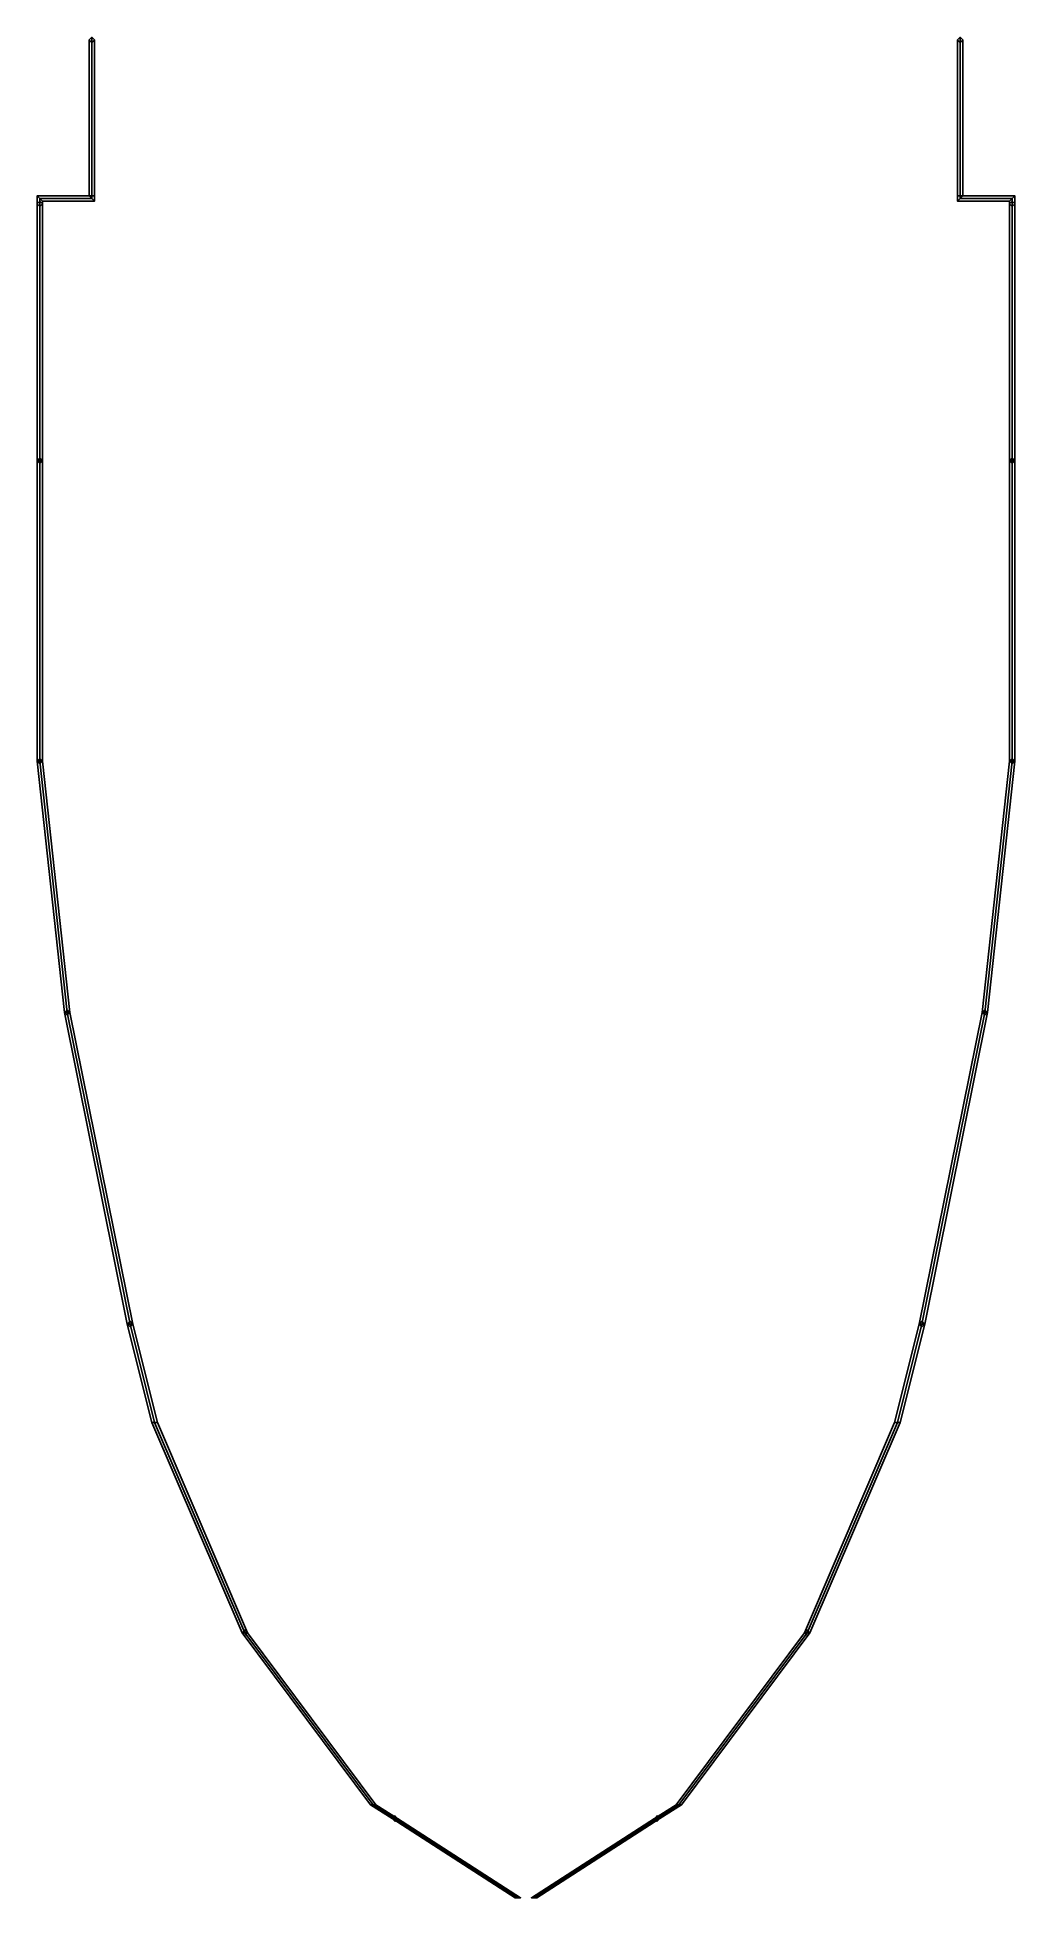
# Model space of a CAD drawing. Extents: x -1.79 to 1.79, y -7.35 to -0.54.
import ezdxf

# ---------------------------------------------------------------- set-up
doc = ezdxf.new("R2010")
doc.units = 0
doc.layers.add('RAILINGS', color=6, linetype='CONTINUOUS')

msp = doc.modelspace()

# ---------------------------------------------------------------- linework, layer by layer
at = {"layer": 'RAILINGS'}
for points in [[(-1.6, -1.12, 1.72), (-1.59, -1.12, 1.73), (-1.59, -0.54, 1.39), (-1.6, -0.55, 1.38)], [(-1.59, -0.54, 0.74), (-1.6, -0.55, 0.74), (-1.6, -0.55, 1.38), (-1.59, -0.54, 1.39)], [(-1.59, -1.12, 1.73), (-1.58, -1.12, 1.72), (-1.58, -0.55, 1.38), (-1.59, -0.54, 1.39)], [(-1.58, -0.55, 0.74), (-1.59, -0.54, 0.74), (-1.59, -0.54, 1.39), (-1.58, -0.55, 1.38)], [(1.58, -1.12, 1.72), (1.59, -1.12, 1.73), (1.59, -0.54, 1.39), (1.58, -0.55, 1.38)], [(1.59, -0.54, 0.74), (1.58, -0.55, 0.74), (1.58, -0.55, 1.38), (1.59, -0.54, 1.39)], [(1.59, -1.12, 1.73), (1.6, -1.12, 1.72), (1.6, -0.55, 1.38), (1.59, -0.54, 1.39)], [(1.6, -0.55, 0.74), (1.59, -0.54, 0.74), (1.59, -0.54, 1.39), (1.6, -0.55, 1.38)], [(-1.59, -1.12, 1.71), (-1.6, -1.12, 1.72), (-1.6, -0.55, 1.38), (-1.59, -0.56, 1.37)], [(-1.6, -0.55, 0.74), (-1.59, -0.56, 0.74), (-1.59, -0.56, 1.37), (-1.6, -0.55, 1.38)], [(-1.58, -1.12, 1.72), (-1.59, -1.12, 1.71), (-1.59, -0.56, 1.37), (-1.58, -0.55, 1.38)], [(-1.59, -0.56, 0.74), (-1.58, -0.55, 0.74), (-1.58, -0.55, 1.38), (-1.59, -0.56, 1.37)], [(1.59, -1.12, 1.71), (1.58, -1.12, 1.72), (1.58, -0.55, 1.38), (1.59, -0.56, 1.37)], [(1.58, -0.55, 0.74), (1.59, -0.56, 0.74), (1.59, -0.56, 1.37), (1.58, -0.55, 1.38)], [(1.6, -1.12, 1.72), (1.59, -1.12, 1.71), (1.59, -0.56, 1.37), (1.6, -0.55, 1.38)], [(1.59, -0.56, 0.74), (1.6, -0.55, 0.74), (1.6, -0.55, 1.38), (1.59, -0.56, 1.37)], [(-1.6, -1.12, 1.72), (-1.59, -1.13, 1.71), (-1.78, -1.13, 1.71), (-1.79, -1.12, 1.72)], [(-1.59, -1.13, 1.73), (-1.6, -1.12, 1.72), (-1.79, -1.12, 1.72), (-1.78, -1.13, 1.73)], [(-1.78, -2.09, 1.71), (-1.79, -2.09, 1.72), (-1.79, -1.12, 1.72), (-1.78, -1.13, 1.71)], [(-1.79, -2.09, 1.72), (-1.78, -2.09, 1.73), (-1.78, -1.13, 1.73), (-1.79, -1.12, 1.72)], [(-1.78, -1.14, 1.07), (-1.79, -1.15, 1.07), (-1.79, -1.15, 1.72), (-1.78, -1.14, 1.72)], [(-1.79, -1.15, 1.07), (-1.78, -1.16, 1.07), (-1.78, -1.16, 1.72), (-1.79, -1.15, 1.72)], [(-1.59, -1.13, 1.71), (-1.58, -1.14, 1.72), (-1.77, -1.14, 1.72), (-1.78, -1.13, 1.71)], [(-1.58, -1.14, 1.72), (-1.59, -1.13, 1.73), (-1.78, -1.13, 1.73), (-1.77, -1.14, 1.72)], [(-1.77, -2.09, 1.72), (-1.78, -2.09, 1.71), (-1.78, -1.13, 1.71), (-1.77, -1.14, 1.72)], [(-1.78, -2.09, 1.73), (-1.77, -2.09, 1.72), (-1.77, -1.14, 1.72), (-1.78, -1.13, 1.73)], [(-1.77, -1.15, 1.07), (-1.78, -1.14, 1.07), (-1.78, -1.14, 1.72), (-1.77, -1.15, 1.72)], [(-1.78, -1.16, 1.07), (-1.77, -1.15, 1.07), (-1.77, -1.15, 1.72), (-1.78, -1.16, 1.72)], [(-1.6, -1.12, 1.72), (-1.59, -1.12, 1.71), (-1.59, -1.13, 1.71), (-1.6, -1.12, 1.72)], [(-1.59, -1.12, 1.73), (-1.6, -1.12, 1.72), (-1.6, -1.12, 1.72), (-1.59, -1.13, 1.73)], [(-1.59, -1.12, 1.71), (-1.58, -1.12, 1.72), (-1.58, -1.14, 1.72), (-1.59, -1.13, 1.71)], [(-1.58, -1.12, 1.72), (-1.59, -1.12, 1.73), (-1.59, -1.13, 1.73), (-1.58, -1.14, 1.72)], [(1.59, -1.12, 1.73), (1.58, -1.12, 1.72), (1.58, -1.14, 1.72), (1.59, -1.13, 1.73)], [(1.58, -1.12, 1.72), (1.59, -1.12, 1.71), (1.59, -1.13, 1.71), (1.58, -1.14, 1.72)], [(1.59, -1.13, 1.73), (1.58, -1.14, 1.72), (1.77, -1.14, 1.72), (1.78, -1.13, 1.73)], [(1.58, -1.14, 1.72), (1.59, -1.13, 1.71), (1.78, -1.13, 1.71), (1.77, -1.14, 1.72)], [(1.6, -1.12, 1.72), (1.59, -1.13, 1.73), (1.78, -1.13, 1.73), (1.79, -1.12, 1.72)], [(1.59, -1.13, 1.71), (1.6, -1.12, 1.72), (1.79, -1.12, 1.72), (1.78, -1.13, 1.71)], [(1.6, -1.12, 1.72), (1.59, -1.12, 1.73), (1.59, -1.13, 1.73), (1.6, -1.12, 1.72)], [(1.59, -1.12, 1.71), (1.6, -1.12, 1.72), (1.6, -1.12, 1.72), (1.59, -1.13, 1.71)], [(1.77, -2.09, 1.72), (1.78, -2.09, 1.73), (1.78, -1.13, 1.73), (1.77, -1.14, 1.72)], [(1.78, -2.09, 1.71), (1.77, -2.09, 1.72), (1.77, -1.14, 1.72), (1.78, -1.13, 1.71)], [(1.78, -1.14, 1.07), (1.77, -1.15, 1.07), (1.77, -1.15, 1.72), (1.78, -1.14, 1.72)], [(1.77, -1.15, 1.07), (1.78, -1.16, 1.07), (1.78, -1.16, 1.72), (1.77, -1.15, 1.72)], [(1.78, -2.09, 1.73), (1.79, -2.09, 1.72), (1.79, -1.12, 1.72), (1.78, -1.13, 1.73)], [(1.79, -2.09, 1.72), (1.78, -2.09, 1.71), (1.78, -1.13, 1.71), (1.79, -1.12, 1.72)], [(1.79, -1.15, 1.07), (1.78, -1.14, 1.07), (1.78, -1.14, 1.72), (1.79, -1.15, 1.72)], [(1.78, -1.16, 1.07), (1.79, -1.15, 1.07), (1.79, -1.15, 1.72), (1.78, -1.16, 1.72)], [(-1.78, -2.08, 1.07), (-1.79, -2.09, 1.07), (-1.79, -2.09, 1.72), (-1.78, -2.08, 1.72)], [(-1.79, -2.09, 1.07), (-1.78, -2.1, 1.07), (-1.78, -2.1, 1.72), (-1.79, -2.09, 1.72)], [(-1.78, -3.19, 1.71), (-1.79, -3.19, 1.72), (-1.79, -2.09, 1.72), (-1.78, -2.09, 1.71)], [(-1.79, -3.19, 1.72), (-1.78, -3.19, 1.73), (-1.78, -2.09, 1.73), (-1.79, -2.09, 1.72)], [(-1.77, -2.09, 1.07), (-1.78, -2.08, 1.07), (-1.78, -2.08, 1.72), (-1.77, -2.09, 1.72)], [(-1.78, -2.1, 1.07), (-1.77, -2.09, 1.07), (-1.77, -2.09, 1.72), (-1.78, -2.1, 1.72)], [(-1.77, -3.19, 1.72), (-1.78, -3.19, 1.71), (-1.78, -2.09, 1.71), (-1.77, -2.09, 1.72)], [(-1.78, -3.19, 1.73), (-1.77, -3.19, 1.72), (-1.77, -2.09, 1.72), (-1.78, -2.09, 1.73)], [(1.78, -2.08, 1.07), (1.77, -2.09, 1.07), (1.77, -2.09, 1.72), (1.78, -2.08, 1.72)], [(1.77, -2.09, 1.07), (1.78, -2.1, 1.07), (1.78, -2.1, 1.72), (1.77, -2.09, 1.72)], [(1.77, -3.19, 1.72), (1.78, -3.19, 1.73), (1.78, -2.09, 1.73), (1.77, -2.09, 1.72)], [(1.78, -3.19, 1.71), (1.77, -3.19, 1.72), (1.77, -2.09, 1.72), (1.78, -2.09, 1.71)], [(1.79, -2.09, 1.07), (1.78, -2.08, 1.07), (1.78, -2.08, 1.72), (1.79, -2.09, 1.72)], [(1.78, -2.1, 1.07), (1.79, -2.09, 1.07), (1.79, -2.09, 1.72), (1.78, -2.1, 1.72)], [(1.78, -3.19, 1.73), (1.79, -3.19, 1.72), (1.79, -2.09, 1.72), (1.78, -2.09, 1.73)], [(1.79, -3.19, 1.72), (1.78, -3.19, 1.71), (1.78, -2.09, 1.71), (1.79, -2.09, 1.72)], [(-1.78, -3.18, 1.07), (-1.79, -3.19, 1.07), (-1.79, -3.19, 1.72), (-1.78, -3.18, 1.72)], [(-1.79, -3.19, 1.07), (-1.78, -3.2, 1.07), (-1.78, -3.2, 1.72), (-1.79, -3.19, 1.72)], [(-1.68, -4.11, 1.71), (-1.69, -4.11, 1.72), (-1.79, -3.19, 1.72), (-1.78, -3.19, 1.71)], [(-1.69, -4.11, 1.72), (-1.68, -4.11, 1.73), (-1.78, -3.19, 1.73), (-1.79, -3.19, 1.72)], [(-1.77, -3.19, 1.07), (-1.78, -3.18, 1.07), (-1.78, -3.18, 1.72), (-1.77, -3.19, 1.72)], [(-1.78, -3.2, 1.07), (-1.77, -3.19, 1.07), (-1.77, -3.19, 1.72), (-1.78, -3.2, 1.72)], [(-1.67, -4.11, 1.72), (-1.68, -4.11, 1.71), (-1.78, -3.19, 1.71), (-1.77, -3.19, 1.72)], [(-1.68, -4.11, 1.73), (-1.67, -4.11, 1.72), (-1.77, -3.19, 1.72), (-1.78, -3.19, 1.73)], [(1.67, -4.11, 1.72), (1.68, -4.11, 1.73), (1.78, -3.19, 1.73), (1.77, -3.19, 1.72)], [(1.68, -4.11, 1.71), (1.67, -4.11, 1.72), (1.77, -3.19, 1.72), (1.78, -3.19, 1.71)], [(1.68, -4.11, 1.73), (1.69, -4.11, 1.72), (1.79, -3.19, 1.72), (1.78, -3.19, 1.73)], [(1.69, -4.11, 1.72), (1.68, -4.11, 1.71), (1.78, -3.19, 1.71), (1.79, -3.19, 1.72)], [(1.78, -3.18, 1.07), (1.77, -3.19, 1.07), (1.77, -3.19, 1.72), (1.78, -3.18, 1.72)], [(1.77, -3.19, 1.07), (1.78, -3.2, 1.07), (1.78, -3.2, 1.72), (1.77, -3.19, 1.72)], [(1.79, -3.19, 1.07), (1.78, -3.18, 1.07), (1.78, -3.18, 1.72), (1.79, -3.19, 1.72)], [(1.78, -3.2, 1.07), (1.79, -3.19, 1.07), (1.79, -3.19, 1.72), (1.78, -3.2, 1.72)], [(-1.68, -4.1, 1.07), (-1.69, -4.11, 1.07), (-1.69, -4.11, 1.72), (-1.68, -4.1, 1.72)], [(-1.69, -4.11, 1.07), (-1.68, -4.12, 1.07), (-1.68, -4.12, 1.72), (-1.69, -4.11, 1.72)], [(-1.45, -5.25, 1.71), (-1.46, -5.25, 1.72), (-1.69, -4.11, 1.72), (-1.68, -4.11, 1.71)], [(-1.46, -5.25, 1.72), (-1.45, -5.25, 1.73), (-1.68, -4.11, 1.73), (-1.69, -4.11, 1.72)], [(-1.67, -4.11, 1.07), (-1.68, -4.1, 1.07), (-1.68, -4.1, 1.72), (-1.67, -4.11, 1.72)], [(-1.68, -4.12, 1.07), (-1.67, -4.11, 1.07), (-1.67, -4.11, 1.72), (-1.68, -4.12, 1.72)], [(-1.44, -5.25, 1.72), (-1.45, -5.25, 1.71), (-1.68, -4.11, 1.71), (-1.67, -4.11, 1.72)], [(-1.45, -5.25, 1.73), (-1.44, -5.25, 1.72), (-1.67, -4.11, 1.72), (-1.68, -4.11, 1.73)], [(1.44, -5.25, 1.72), (1.45, -5.25, 1.73), (1.68, -4.11, 1.73), (1.67, -4.11, 1.72)], [(1.45, -5.25, 1.71), (1.44, -5.25, 1.72), (1.67, -4.11, 1.72), (1.68, -4.11, 1.71)], [(1.45, -5.25, 1.73), (1.46, -5.25, 1.72), (1.69, -4.11, 1.72), (1.68, -4.11, 1.73)], [(1.46, -5.25, 1.72), (1.45, -5.25, 1.71), (1.68, -4.11, 1.71), (1.69, -4.11, 1.72)], [(1.68, -4.1, 1.07), (1.67, -4.11, 1.07), (1.67, -4.11, 1.72), (1.68, -4.1, 1.72)], [(1.67, -4.11, 1.07), (1.68, -4.12, 1.07), (1.68, -4.12, 1.72), (1.67, -4.11, 1.72)], [(1.69, -4.11, 1.07), (1.68, -4.1, 1.07), (1.68, -4.1, 1.72), (1.69, -4.11, 1.72)], [(1.68, -4.12, 1.07), (1.69, -4.11, 1.07), (1.69, -4.11, 1.72), (1.68, -4.12, 1.72)], [(-1.45, -5.24, 1.07), (-1.46, -5.25, 1.07), (-1.46, -5.25, 1.72), (-1.45, -5.24, 1.72)], [(-1.44, -5.25, 1.07), (-1.45, -5.24, 1.07), (-1.45, -5.24, 1.72), (-1.44, -5.25, 1.72)], [(1.45, -5.24, 1.07), (1.44, -5.25, 1.07), (1.44, -5.25, 1.72), (1.45, -5.24, 1.72)], [(1.46, -5.25, 1.07), (1.45, -5.24, 1.07), (1.45, -5.24, 1.72), (1.46, -5.25, 1.72)], [(-1.46, -5.25, 1.07), (-1.45, -5.26, 1.07), (-1.45, -5.26, 1.72), (-1.46, -5.25, 1.72)], [(-1.36, -5.61, 1.71), (-1.37, -5.61, 1.72), (-1.46, -5.25, 1.72), (-1.45, -5.25, 1.71)], [(-1.37, -5.61, 1.72), (-1.36, -5.61, 1.73), (-1.45, -5.25, 1.73), (-1.46, -5.25, 1.72)], [(-1.45, -5.26, 1.07), (-1.44, -5.25, 1.07), (-1.44, -5.25, 1.72), (-1.45, -5.26, 1.72)], [(-1.35, -5.61, 1.72), (-1.36, -5.61, 1.71), (-1.45, -5.25, 1.71), (-1.44, -5.25, 1.72)], [(-1.36, -5.61, 1.73), (-1.35, -5.61, 1.72), (-1.44, -5.25, 1.72), (-1.45, -5.25, 1.73)], [(1.35, -5.61, 1.72), (1.36, -5.61, 1.73), (1.45, -5.25, 1.73), (1.44, -5.25, 1.72)], [(1.36, -5.61, 1.71), (1.35, -5.61, 1.72), (1.44, -5.25, 1.72), (1.45, -5.25, 1.71)], [(1.36, -5.61, 1.73), (1.37, -5.61, 1.72), (1.46, -5.25, 1.72), (1.45, -5.25, 1.73)], [(1.37, -5.61, 1.72), (1.36, -5.61, 1.71), (1.45, -5.25, 1.71), (1.46, -5.25, 1.72)], [(1.44, -5.25, 1.07), (1.45, -5.26, 1.07), (1.45, -5.26, 1.72), (1.44, -5.25, 1.72)], [(1.45, -5.26, 1.07), (1.46, -5.25, 1.07), (1.46, -5.25, 1.72), (1.45, -5.26, 1.72)], [(-1.03, -6.38, 1.71), (-1.04, -6.38, 1.72), (-1.37, -5.61, 1.72), (-1.36, -5.61, 1.71)], [(-1.04, -6.38, 1.72), (-1.03, -6.38, 1.73), (-1.36, -5.61, 1.73), (-1.37, -5.61, 1.72)], [(-1.02, -6.38, 1.72), (-1.03, -6.38, 1.71), (-1.36, -5.61, 1.71), (-1.35, -5.61, 1.72)], [(-1.03, -6.38, 1.73), (-1.02, -6.38, 1.72), (-1.35, -5.61, 1.72), (-1.36, -5.61, 1.73)], [(1.02, -6.38, 1.72), (1.03, -6.38, 1.73), (1.36, -5.61, 1.73), (1.35, -5.61, 1.72)], [(1.03, -6.38, 1.71), (1.02, -6.38, 1.72), (1.35, -5.61, 1.72), (1.36, -5.61, 1.71)], [(1.03, -6.38, 1.73), (1.04, -6.38, 1.72), (1.37, -5.61, 1.72), (1.36, -5.61, 1.73)], [(1.04, -6.38, 1.72), (1.03, -6.38, 1.71), (1.36, -5.61, 1.71), (1.37, -5.61, 1.72)], [(-1.03, -6.37, 1.07), (-1.04, -6.38, 1.07), (-1.04, -6.38, 1.72), (-1.03, -6.37, 1.72)], [(-1.04, -6.38, 1.07), (-1.03, -6.39, 1.07), (-1.03, -6.39, 1.72), (-1.04, -6.38, 1.72)], [(-0.56, -7.01, 1.71), (-0.57, -7.01, 1.72), (-1.04, -6.38, 1.72), (-1.03, -6.38, 1.71)], [(-0.57, -7.01, 1.72), (-0.56, -7.01, 1.73), (-1.03, -6.38, 1.73), (-1.04, -6.38, 1.72)], [(-1.02, -6.38, 1.07), (-1.03, -6.37, 1.07), (-1.03, -6.37, 1.72), (-1.02, -6.38, 1.72)], [(-1.03, -6.39, 1.07), (-1.02, -6.38, 1.07), (-1.02, -6.38, 1.72), (-1.03, -6.39, 1.72)], [(-0.55, -7.01, 1.72), (-0.56, -7.01, 1.71), (-1.03, -6.38, 1.71), (-1.02, -6.38, 1.72)], [(-0.56, -7.01, 1.73), (-0.55, -7.01, 1.72), (-1.02, -6.38, 1.72), (-1.03, -6.38, 1.73)], [(0.55, -7.01, 1.72), (0.56, -7.01, 1.73), (1.03, -6.38, 1.73), (1.02, -6.38, 1.72)], [(0.56, -7.01, 1.71), (0.55, -7.01, 1.72), (1.02, -6.38, 1.72), (1.03, -6.38, 1.71)], [(0.56, -7.01, 1.73), (0.57, -7.01, 1.72), (1.04, -6.38, 1.72), (1.03, -6.38, 1.73)], [(0.57, -7.01, 1.72), (0.56, -7.01, 1.71), (1.03, -6.38, 1.71), (1.04, -6.38, 1.72)], [(1.03, -6.37, 1.07), (1.02, -6.38, 1.07), (1.02, -6.38, 1.72), (1.03, -6.37, 1.72)], [(1.02, -6.38, 1.07), (1.03, -6.39, 1.07), (1.03, -6.39, 1.72), (1.02, -6.38, 1.72)], [(1.04, -6.38, 1.07), (1.03, -6.37, 1.07), (1.03, -6.37, 1.72), (1.04, -6.38, 1.72)], [(1.03, -6.39, 1.07), (1.04, -6.38, 1.07), (1.04, -6.38, 1.72), (1.03, -6.39, 1.72)], [(-0.48, -7.06, 1.71), (-0.49, -7.06, 1.72), (-0.57, -7.01, 1.72), (-0.56, -7.01, 1.71)], [(-0.49, -7.06, 1.72), (-0.48, -7.06, 1.73), (-0.56, -7.01, 1.73), (-0.57, -7.01, 1.72)], [(-0.47, -7.06, 1.72), (-0.48, -7.06, 1.71), (-0.56, -7.01, 1.71), (-0.55, -7.01, 1.72)], [(-0.48, -7.06, 1.73), (-0.47, -7.06, 1.72), (-0.55, -7.01, 1.72), (-0.56, -7.01, 1.73)], [(0.47, -7.06, 1.72), (0.48, -7.06, 1.73), (0.56, -7.01, 1.73), (0.55, -7.01, 1.72)], [(0.48, -7.06, 1.71), (0.47, -7.06, 1.72), (0.55, -7.01, 1.72), (0.56, -7.01, 1.71)], [(0.48, -7.06, 1.73), (0.49, -7.06, 1.72), (0.57, -7.01, 1.72), (0.56, -7.01, 1.73)], [(0.49, -7.06, 1.72), (0.48, -7.06, 1.71), (0.56, -7.01, 1.71), (0.57, -7.01, 1.72)], [(-0.48, -7.05, 1.07), (-0.49, -7.06, 1.07), (-0.49, -7.06, 1.72), (-0.48, -7.05, 1.72)], [(-0.49, -7.06, 1.07), (-0.48, -7.07, 1.07), (-0.48, -7.07, 1.72), (-0.49, -7.06, 1.72)], [(-0.03, -7.35, 1.71), (-0.04, -7.35, 1.72), (-0.49, -7.06, 1.72), (-0.48, -7.06, 1.71)], [(-0.04, -7.35, 1.72), (-0.03, -7.35, 1.73), (-0.48, -7.06, 1.73), (-0.49, -7.06, 1.72)], [(-0.47, -7.06, 1.07), (-0.48, -7.05, 1.07), (-0.48, -7.05, 1.72), (-0.47, -7.06, 1.72)], [(-0.48, -7.07, 1.07), (-0.47, -7.06, 1.07), (-0.47, -7.06, 1.72), (-0.48, -7.07, 1.72)], [(-0.02, -7.35, 1.72), (-0.03, -7.35, 1.71), (-0.48, -7.06, 1.71), (-0.47, -7.06, 1.72)], [(-0.03, -7.35, 1.73), (-0.02, -7.35, 1.72), (-0.47, -7.06, 1.72), (-0.48, -7.06, 1.73)], [(0.02, -7.35, 1.72), (0.03, -7.35, 1.73), (0.48, -7.06, 1.73), (0.47, -7.06, 1.72)], [(0.03, -7.35, 1.71), (0.02, -7.35, 1.72), (0.47, -7.06, 1.72), (0.48, -7.06, 1.71)], [(0.03, -7.35, 1.73), (0.04, -7.35, 1.72), (0.49, -7.06, 1.72), (0.48, -7.06, 1.73)], [(0.04, -7.35, 1.72), (0.03, -7.35, 1.71), (0.48, -7.06, 1.71), (0.49, -7.06, 1.72)], [(0.48, -7.05, 1.07), (0.47, -7.06, 1.07), (0.47, -7.06, 1.72), (0.48, -7.05, 1.72)], [(0.47, -7.06, 1.07), (0.48, -7.07, 1.07), (0.48, -7.07, 1.72), (0.47, -7.06, 1.72)], [(0.49, -7.06, 1.07), (0.48, -7.05, 1.07), (0.48, -7.05, 1.72), (0.49, -7.06, 1.72)], [(0.48, -7.07, 1.07), (0.49, -7.06, 1.07), (0.49, -7.06, 1.72), (0.48, -7.07, 1.72)]]:
    msp.add_3dface(points, dxfattribs=at)

doc.saveas('drawing.dxf')
